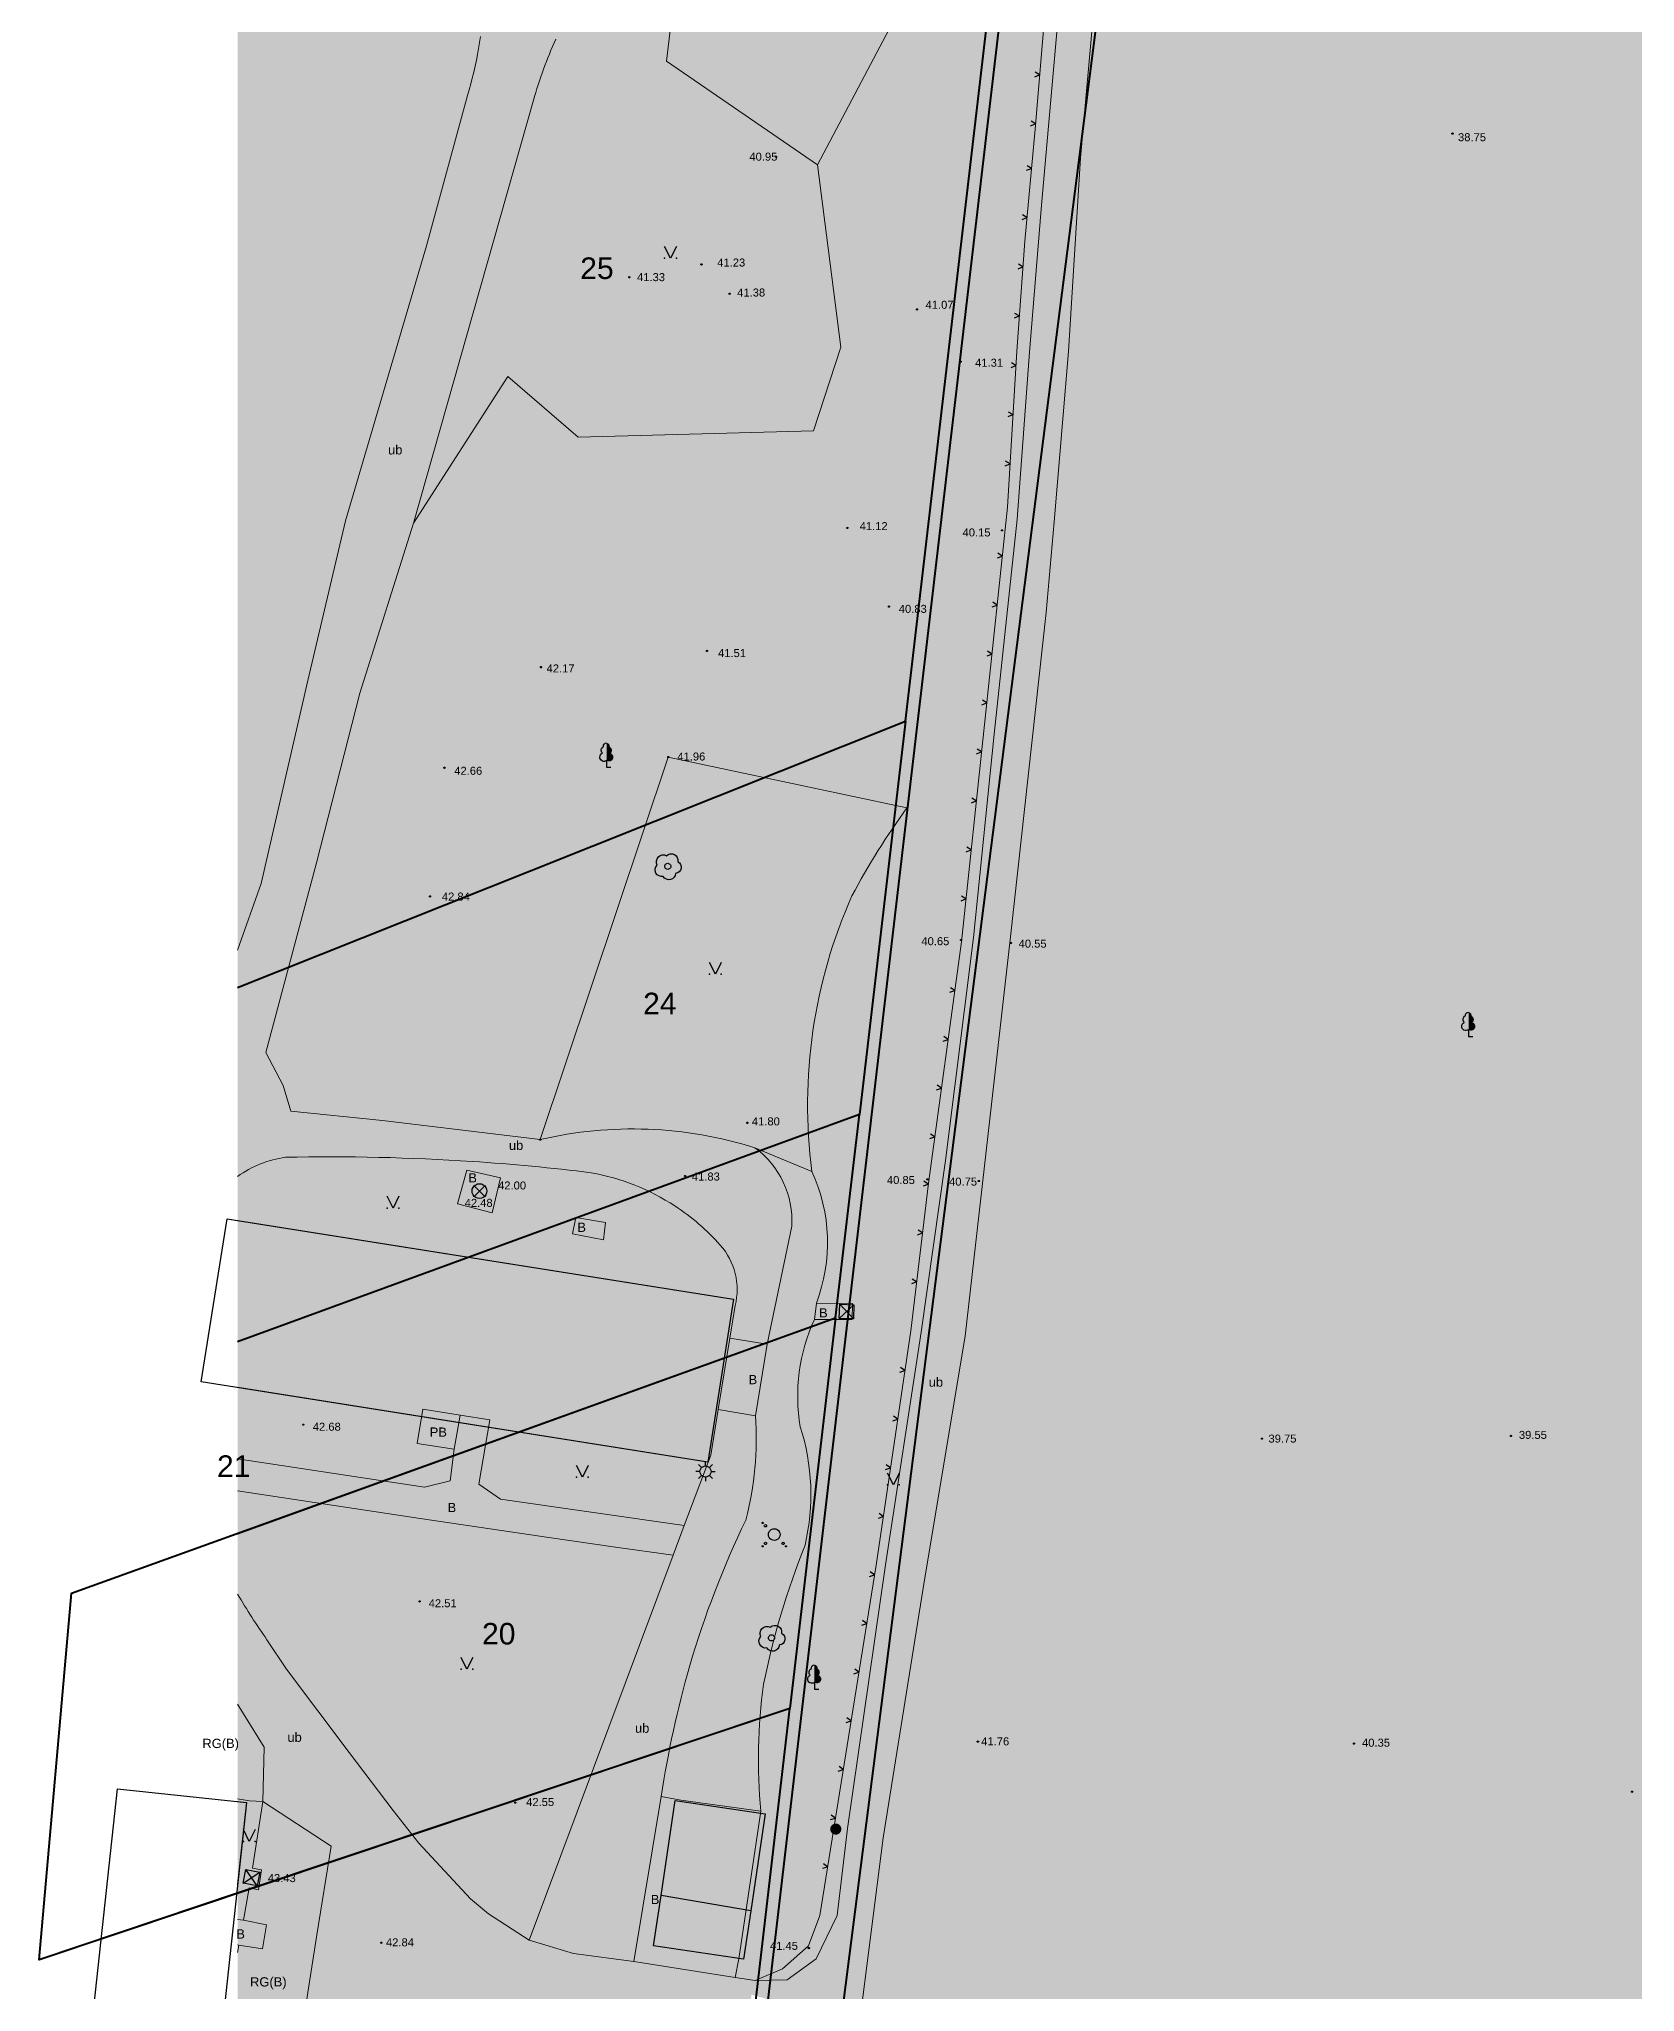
# Model space of a CAD drawing. Header units: metres. Extents: x 363857 to 365179, y 5807840 to 5809004.
# Drawn here: x 363983.9 to 364113.5, y 5808582.4 to 5808741 of the extents above; entities that cross this region are included whole.
import ezdxf

# ---------------------------------------------------------------- set-up
doc = ezdxf.new("R2010")
doc.units = ezdxf.units.M
doc.header["$LTSCALE"] = 0.5
doc.linetypes.add('LF11.26', pattern=[0])
doc.layers.get('0').update_dxf_attribs({"color": 1, "linetype": 'CONTINUOUS'})
for name, color, linetype in [('Flurstücksgrenze', 5, 'CONTINUOUS'), ('Stk.Befestigungsarten', 1, 'CONTINUOUS'), ('Stk.Beleuchtung', 1, 'CONTINUOUS'), ('Stk.Bäume', 1, 'CONTINUOUS'), ('Stk.Einfriedungen', 1, 'CONTINUOUS'), ('Stk.Gebäude', 202, 'CONTINUOUS'), ('Stk.Geländehöhen', 1, 'CONTINUOUS'), ('Stk.Grünflächen', 1, 'CONTINUOUS'), ('Stk.Topografie allgemein', 1, 'CONTINUOUS'), ('Stk.Ver- und Entsorgungsanlagen allgemein', 1, 'CONTINUOUS'), ('Stk.Waldflächen', 1, 'CONTINUOUS')]:
    doc.layers.add(name, color=color, linetype=linetype)
doc.styles.add('TA  11.0401.0000', font='Arial.ttf')

# ---------------------------------------------------------------- blocks, each defined once
blk = doc.blocks.new('S11..378')
at = {"color": 0, "lineweight": -2}
blk.add_lwpolyline([(-0.025, 0.05), (0, 0), (0.025, 0.05)], dxfattribs=at)
blk = doc.blocks.new('Geländehöhe')
at = {"color": 0, "lineweight": -2}
for points in [[(0.0087, -0.005, -0.5773503), (-0.0087, -0.005, -0.5773503), (0, 0.01, -0.5773503)], [(0.0043, -0.0025, -0.5773503), (-0.0043, -0.0025, -0.5773503), (0, 0.005, -0.5773503)]]:
    blk.add_lwpolyline(points, format="xyb", close=True, dxfattribs=at)
blk = doc.blocks.new('S11..150')
at = {"lineweight": -2}
blk.add_hatch(color=0, dxfattribs=at).paths.add_polyline_path([(0, 0.055), (0, 0.2), (0.0074, 0.199), (0.0142, 0.196), (0.0197, 0.191), (0.0236, 0.1846), (0.0254, 0.1774), (0.025, 0.17), (0.0326, 0.1648), (0.0386, 0.1578), (0.0426, 0.1495), (0.0442, 0.1404), (0.0435, 0.1312), (0.0403, 0.1225), (0.035, 0.115), (0.0434, 0.1099), (0.0501, 0.1026), (0.0545, 0.0938), (0.0562, 0.0841), (0.0552, 0.0743), (0.0515, 0.0652), (0.0454, 0.0575), (0.0373, 0.0517), (0.028, 0.0485), (0.0182, 0.048), (0.0086, 0.0502)], flags=0)
at = {"color": 0, "lineweight": -2}
blk.add_lwpolyline([(0, 0.055, -1.1324178), (-0.035, 0.115, -0.4985403), (-0.025, 0.17, -0.4807787), (0, 0.2)], format="xyb", dxfattribs=at)
blk.add_lwpolyline([(0, 0.055), (0, 0), (0.035, 0)], dxfattribs=at)
blk = doc.blocks.new('S11..60')
at = {"color": 0, "lineweight": -2}
for points in [[(0.165, 0.075, -0.7675055), (0.13, -0.115, -0.7475991), (-0.075, -0.165, -0.7388858), (-0.175, 0.02, -0.7315501), (-0.02, 0.175, -0.7388858)], [(0.0433, -0.025, -0.5773503), (-0.0433, -0.025, -0.5773503), (0, 0.05, -0.5773503)]]:
    blk.add_lwpolyline(points, format="xyb", close=True, dxfattribs=at)
blk = doc.blocks.new('S11..146', base_point=(0, 0.25))
at = {"color": 0, "lineweight": -2}
blk.add_lwpolyline([(0.05, 0.35), (0, 0.25), (-0.05, 0.35)], dxfattribs=at)
for p in [(-0.05, 0.25), (0.05, 0.25)]:
    blk.add_point(p, dxfattribs=at)
blk = doc.blocks.new('S11..124')
at = {"color": 0, "lineweight": -2}
for points in [[(-0.1, 0), (-0.175, 0)], [(-0.075, 0.075), (-0.125, 0.125)], [(0, 0.1), (0, 0.175)], [(0.075, 0.075), (0.125, 0.125)], [(0.1, 0), (0.175, 0)], [(-0.075, -0.075), (-0.125, -0.125)], [(0, -0.1), (0, -0.175)], [(0.075, -0.075), (0.125, -0.125)]]:
    blk.add_lwpolyline(points, dxfattribs=at)
blk.add_lwpolyline([(0.0866, -0.05, -0.5773503), (-0.0866, -0.05, -0.5773503), (0, 0.1, -0.5773503)], format="xyb", close=True, dxfattribs=at)
blk = doc.blocks.new('S11..37')
at = {"color": 0, "lineweight": -2}
for points in [[(-0.06, 0.06), (0.06, 0.06), (0.06, -0.06), (-0.06, -0.06), (-0.06, 0.06), (0.06, -0.06)], [(0.06, 0.06), (-0.06, -0.06)]]:
    blk.add_lwpolyline(points, dxfattribs=at)
blk = doc.blocks.new('S11..52')
at = {"lineweight": -2}
blk.add_hatch(color=0, dxfattribs=at).paths.add_polyline_path([(0.4, 0), (0.39, -0.089), (0.3604, -0.1736), (0.3127, -0.2494), (0.2494, -0.3127), (0.1736, -0.3604), (0.089, -0.39), (0, -0.4), (-0.089, -0.39), (-0.1736, -0.3604), (-0.2494, -0.3127), (-0.3127, -0.2494), (-0.3604, -0.1736), (-0.39, -0.089), (-0.4, 0), (-0.39, 0.089), (-0.3604, 0.1736), (-0.3127, 0.2494), (-0.2494, 0.3127), (-0.1736, 0.3604), (-0.089, 0.39), (0, 0.4), (0.089, 0.39), (0.1736, 0.3604), (0.2494, 0.3127), (0.3127, 0.2494), (0.3604, 0.1736), (0.39, 0.089)], flags=0)
blk = doc.blocks.new('S11..36')
at = {"color": 0, "lineweight": -2}
blk.add_lwpolyline([(0.065, -0.0375, -0.5773503), (-0.065, -0.0375, -0.5773503), (0, 0.075, -0.5773503)], format="xyb", close=True, dxfattribs=at)
for points in [[(-0.05, 0.05), (0, 0), (-0.05, -0.05)], [(0.05, -0.05), (0, 0), (0.05, 0.05)]]:
    blk.add_lwpolyline(points, dxfattribs=at)
blk = doc.blocks.new('S11..147', base_point=(0, 0.3))
at = {"color": 0, "lineweight": -2}
for points in [[(-0.0957, 0.3975, -0.5773503), (-0.1043, 0.3975, -0.5773503), (-0.1, 0.405, -0.5773503)], [(-0.0663, 0.37, -0.5773503), (-0.0837, 0.37, -0.5773503), (-0.075, 0.385, -0.5773503)], [(0.0433, 0.275, -0.5773503), (-0.0433, 0.275, -0.5773503), (0, 0.35, -0.5773503)], [(-0.0957, 0.1975, -0.5773503), (-0.1043, 0.1975, -0.5773503), (-0.1, 0.205, -0.5773503)], [(-0.0663, 0.22, -0.5773503), (-0.0837, 0.22, -0.5773503), (-0.075, 0.235, -0.5773503)], [(0.0837, 0.22, -0.5773503), (0.0663, 0.22, -0.5773503), (0.075, 0.235, -0.5773503)], [(0.1043, 0.1975, -0.5773503), (0.0957, 0.1975, -0.5773503), (0.1, 0.205, -0.5773503)]]:
    blk.add_lwpolyline(points, format="xyb", close=True, dxfattribs=at)

msp = doc.modelspace()

# ---------------------------------------------------------------- hatches: boundary and pattern name
at = {"layer": 'Stk.Befestigungsarten', "lineweight": 18, "true_color": 0xdcbe9c}
for points in [[(364075.4148, 5808807.9823), (364073.227, 5808784.5757), (364072.6825, 5808779.4977), (364070.4178, 5808752.8207), (364068.4763, 5808731.3653), (364067.4911, 5808715.6271), (364064.3403, 5808715.5726), (364065.3176, 5808727.5154), (364067.4404, 5808751.4341), (364068.4225, 5808763.2497), (364069.9261, 5808780.4612), (364071.0489, 5808793.2658), (364072.3453, 5808808.825), (364074.6472, 5808830.544), (364074.5502, 5808833.0734), (364073.6181, 5808839.3271), (364075.9393, 5808837.4832, -0.00482747), (364076.1328, 5808835.703, -0.00852038), (364076.1736, 5808832.5429, 0.06391921), (364076.6127, 5808830.191, 0.21766112), (364083.3215, 5808826.6858), (364083.6059, 5808824.2568, -0.08436922), (364080.0343, 5808824.2152, 0.5032166), (364076.0944, 5808820.939)], [(364015.3477, 5808724.2066), (364018.6666, 5808736.4205, 0.10477327), (364019.7912, 5808748.5874), (364018.5676, 5808762.739), (364023.1668, 5808764.6754), (364024.3735, 5808758.0212, -0.10985754), (364026.2512, 5808754.5651, -0.05779912), (364027.2748, 5808745.9832, -0.06405158), (364025.8534, 5808741.0061, 0.03637276), (364024.0268, 5808736.0308), (364014.2808, 5808701.6907), (364009.9376, 5808687.8693), (364006.3975, 5808674.0866), (364002.2941, 5808658.6913), (364000, 5808657.4514), (364000, 5808667.0144), (364001.903, 5808672.4081), (364005.7178, 5808688.9021), (364008.762, 5808701.8749)], [(364064.3403, 5808715.5726), (364067.4911, 5808715.6271), (364066.3443, 5808701.7923), (364065.6749, 5808694.4278), (364062.7779, 5808668.0805), (364059.0985, 5808635.6477), (364055.8049, 5808615.872), (364052.4546, 5808594.9019), (364050.4528, 5808579.1971, 0.01976204), (364047.1924, 5808580.5863), (364041.7497, 5808582.1721), (364042.054, 5808583.3072), (364044.6504, 5808583.3735), (364046.9893, 5808585.0705), (364048.7104, 5808588.5903), (364049.5445, 5808595.6641), (364052.6304, 5808617.0905), (364055.5204, 5808635.9653), (364057.5071, 5808649.9284), (364059.7852, 5808668.0371), (364061.469, 5808684.5484), (364063.319, 5808702.0019)], [(364011.7762, 5808653.1763), (364024.5775, 5808651.6162, -0.13442152), (364042.0251, 5808650.9587, -0.25464163), (364045.0205, 5808644.5844), (364043.0189, 5808635.0075), (364039.9912, 5808635.4998), (364040.4215, 5808638.1463, 0.24716695), (364039.2169, 5808643.0433, 0.0666202), (364035.5257, 5808646.2275, 0.1004527), (364028.7335, 5808648.928, 0.01399545), (364019.0574, 5808649.8411, 0.02185118), (364003.891, 5808650.1807), (364004.3142, 5808653.9395)], [(364039.0461, 5808629.6877), (364042.0761, 5808629.195, -0.08207532), (364041.2859, 5808620.7185, 0.04097934), (364036.7344, 5808608.895, 0.03307361), (364034.4208, 5808598.2623), (364032.1862, 5808584.8567), (364027.3003, 5808585.5128), (364023.6988, 5808586.59), (364035.3788, 5808617.8658), (364036.2668, 5808620.2625), (364038.4462, 5808625.9976)]]:
    msp.add_hatch(color=31, dxfattribs=at).paths.add_polyline_path(points, flags=0)
h = msp.add_hatch(color=31, dxfattribs=at)
h.paths.add_polyline_path([(364004.3142, 5808653.9395), (364003.891, 5808650.1807, 0.1248277), (364000, 5808648.6267), (364000, 5808657.4514), (364002.2941, 5808658.6913), (364003.691, 5808656.0156)], flags=0)
h.paths.add_polyline_path([(364000, 5808614.7088, 0.02176529), (364002.3863, 5808611.0006), (364003.9786, 5808608.5981), (364009.0533, 5808601.8372), (364012.6492, 5808597.1291), (364014.7126, 5808594.4808), (364018.9329, 5808589.9428), (364020.3889, 5808588.7397), (364023.6988, 5808586.59), (364027.3003, 5808585.5128), (364032.1862, 5808584.8567), (364040.4342, 5808583.5756), (364042.054, 5808583.3072), (364041.7497, 5808582.1721), (364041.2546, 5808578.2242), (364023.1626, 5808581.3409), (364010.0948, 5808579.5171), (364005.1556, 5808578.7916), (364006.4489, 5808587.0231), (364007.6065, 5808594.2255), (364002.0612, 5808597.8449), (364002.1615, 5808602.2605), (364000, 5808605.7693)], flags=0)
at = {"layer": 'Stk.Befestigungsarten', "lineweight": 18, "true_color": 0xcccccc}
for points in [[(364018.6355, 5808649.1282), (364021.3599, 5808648.5177), (364020.6751, 5808645.6654), (364017.8652, 5808646.4074)], [(364027.1988, 5808643.9676), (364027.4646, 5808645.2854), (364029.8924, 5808644.8834), (364029.7275, 5808643.4884)], [(364049.9245, 5808637.0162), (364046.8551, 5808637.0046), (364047.0201, 5808638.3275), (364049.9567, 5808638.2967)], [(364042.0761, 5808629.195), (364039.0461, 5808629.6877), (364039.9912, 5808635.4998), (364043.0189, 5808635.0075)], [(364020.5045, 5808628.8552), (364019.5932, 5808623.6315), (364021.3491, 5808622.4219), (364036.2668, 5808620.2625), (364035.3788, 5808617.8658), (364030.6971, 5808618.5225), (364025.2725, 5808619.2871), (364014.8401, 5808620.833), (364000, 5808623.0914), (364000, 5808625.6957), (364015.1863, 5808623.3882), (364017.2633, 5808623.9104), (364017.5901, 5808626.4794), (364018.0727, 5808629.2425)], [(364032.1862, 5808584.8567), (364034.4208, 5808598.2623), (364036.0185, 5808597.9648), (364042.5094, 5808597.0699), (364040.7277, 5808585.0774), (364040.4342, 5808583.5756)], [(364000.4653, 5808588.2071), (364002.3599, 5808587.8302), (364002.0197, 5808585.8791), (364000.0937, 5808586.1983), (364000, 5808586.2133), (364000, 5808588.2817)]]:
    msp.add_hatch(color=254, dxfattribs=at).paths.add_polyline_path(points, flags=0)
at = {"layer": 'Stk.Befestigungsarten', "lineweight": 18, "true_color": 0xcdcfbc}
for points in [[(364017.5901, 5808626.4794), (364014.5917, 5808626.9241), (364015.0396, 5808629.7256), (364018.0727, 5808629.2425)], [(364000, 5808605.7693), (364002.1615, 5808602.2605), (364002.0612, 5808597.8449), (364000.9542, 5808597.9079), (364000, 5808598.0698)], [(364000, 5808585.5852), (364000.0937, 5808586.1983), (364002.0197, 5808585.8791), (364002.3599, 5808587.8302), (364000.4653, 5808588.2071), (364000.9288, 5808590.8375), (364001.7102, 5808590.691), (364001.9369, 5808592.2956), (364001.2146, 5808592.4437), (364002.0612, 5808597.8449), (364007.6065, 5808594.2255), (364006.4489, 5808587.0231), (364005.1556, 5808578.7916), (364004.5233, 5808575.3957), (364000, 5808576.1134)]]:
    msp.add_hatch(color=9, dxfattribs=at).paths.add_polyline_path(points, flags=0)
at = {"layer": 'Stk.Gebäude', "lineweight": 18, "true_color": 0xffffff}
for points in [[(364000, 5808645.0551), (364040.3, 5808638.66), (364038.2, 5808625.41), (364000, 5808631.4719)], [(364000.72, 5808597.77), (364000, 5808591.1355), (364000, 5808597.847)], [(364034.41, 5808590.21), (364035.56, 5808597.95), (364042.87, 5808596.86), (364041.69, 5808588.98)], [(364034.41, 5808590.21), (364041.69, 5808588.98), (364041.1, 5808585.06), (364033.8, 5808586.14)]]:
    msp.add_hatch(color=7, dxfattribs=at).paths.add_polyline_path(points, flags=0)
at = {"layer": 'Stk.Gebäude', "lineweight": 18, "true_color": 0xcccccc}
for points in [[(364000, 5808645.0551), (364040.3, 5808638.66), (364038.2, 5808625.41), (364000, 5808631.4719)], [(364034.41, 5808590.21), (364035.56, 5808597.95), (364042.87, 5808596.86), (364041.69, 5808588.98)]]:
    msp.add_hatch(color=254, dxfattribs=at).paths.add_polyline_path(points, flags=0)
at = {"layer": 'Stk.Gebäude', "lineweight": 18}
for points in [[(364000.72, 5808597.77), (364000, 5808591.1355), (364000, 5808597.847)], [(364034.41, 5808590.21), (364041.69, 5808588.98), (364041.1, 5808585.06), (364033.8, 5808586.14)]]:
    msp.add_hatch(color=11, dxfattribs=at).paths.add_polyline_path(points, flags=0)
at = {"layer": 'Stk.Grünflächen', "lineweight": 18, "true_color": 0xe0ffd9}
for points in [[(364046.7944, 5808709.1912), (364027.6583, 5808708.683), (364021.9618, 5808713.5995), (364014.2808, 5808701.6907), (364024.0268, 5808736.0308, -0.03637276), (364025.8534, 5808741.0061, 0.06405158), (364027.2748, 5808745.9832, 0.05779912), (364026.2512, 5808754.5651, 0.10985754), (364024.3735, 5808758.0212), (364023.1668, 5808764.6754), (364020.8426, 5808774.8502), (364018.0774, 5808785.1554), (364015.8497, 5808792.5224), (364012.9913, 5808808.0267), (364012.0999, 5808814.1766), (364010.0589, 5808829.9922), (364012.0278, 5808830.2516), (364013.5955, 5808820.0732), (364021.0866, 5808810.8055), (364015.2158, 5808810.0547), (364017.8365, 5808792.4399), (364023.8514, 5808793.3109), (364035.5921, 5808745.5998), (364034.8376, 5808739.2122), (364047.112, 5808730.7955), (364049.0033, 5808715.9758)], [(364070.7374, 5808804.7796), (364067.7395, 5808811.0638), (364065.7464, 5808813.8852), (364068.7805, 5808812.142), (364071.4488, 5808817.3845), (364068.3692, 5808819.0466), (364071.9304, 5808819.6002), (364072.8223, 5808829.4183), (364074.6472, 5808830.544), (364072.3453, 5808808.825), (364071.0489, 5808793.2658), (364069.9261, 5808780.4612), (364068.4225, 5808763.2497), (364067.4404, 5808751.4341), (364065.3176, 5808727.5154), (364064.3403, 5808715.5726), (364063.2964, 5808715.6528), (364063.9532, 5808724.581), (364064.7826, 5808733.6997), (364069.2554, 5808785.9217)], [(364043.5626, 5808749.5406), (364056.5145, 5808760.1147), (364058.7075, 5808759.9626), (364060.7698, 5808759.939), (364057.989, 5808751.4301), (364047.112, 5808730.7955), (364034.8376, 5808739.2122), (364035.5921, 5808745.5998)], [(364063.2964, 5808715.6528), (364064.3403, 5808715.5726), (364063.319, 5808702.0019), (364061.469, 5808684.5484), (364059.7852, 5808668.0371), (364057.5071, 5808649.9284), (364055.5204, 5808635.9653), (364052.6304, 5808617.0905), (364049.5445, 5808595.6641), (364048.7104, 5808588.5903), (364046.9893, 5808585.0705), (364044.6504, 5808583.3735), (364042.054, 5808583.3072), (364044.2741, 5808584.2637), (364046.387, 5808586.1322), (364047.2954, 5808588.612), (364051.869, 5808617.043), (364054.6862, 5808636.092), (364056.1195, 5808648.0847), (364058.7972, 5808667.6838), (364062.5435, 5808702.9912)], [(364054.3782, 5808678.5624, 0.03414151), (364049.9072, 5808671.4234, 0.13725859), (364046.6534, 5808649.0405), (364042.0251, 5808650.9587, 0.13442152), (364024.5775, 5808651.6162), (364034.9854, 5808682.6917)], [(364046.6534, 5808649.0405, -0.20141051), (364047.0201, 5808638.3275), (364046.8551, 5808637.0046, 0.15066481), (364045.7097, 5808628.2866, -0.1361457), (364046.0967, 5808618.6896, 0.04415684), (364042.7253, 5808607.3784, 0.0575794), (364042.5094, 5808597.0699), (364036.0185, 5808597.9648), (364034.4208, 5808598.2623, -0.03307361), (364036.7344, 5808608.895, -0.04097934), (364041.2859, 5808620.7185, 0.08207532), (364042.0761, 5808629.195), (364043.0189, 5808635.0075), (364045.0205, 5808644.5844, 0.25464163), (364042.0251, 5808650.9587)], [(364019.0574, 5808649.8411, -0.01399545), (364028.7335, 5808648.928, -0.1004527), (364035.5257, 5808646.2275, -0.0666202), (364039.2169, 5808643.0433, -0.24716695), (364040.4215, 5808638.1463), (364039.9912, 5808635.4998), (364039.0461, 5808629.6877), (364038.4462, 5808625.9976), (364036.2668, 5808620.2625), (364021.3491, 5808622.4219), (364019.5932, 5808623.6315), (364020.5045, 5808628.8552), (364018.0727, 5808629.2425), (364015.0396, 5808629.7256), (364029.7275, 5808643.4884), (364029.8924, 5808644.8834), (364027.4646, 5808645.2854), (364020.6751, 5808645.6654), (364021.3599, 5808648.5177), (364018.6355, 5808649.1282)]]:
    msp.add_hatch(color=254, dxfattribs=at).paths.add_polyline_path(points, flags=0)
h = msp.add_hatch(color=254, dxfattribs=at)
h.paths.add_polyline_path([(364000, 5808648.6267, -0.1248277), (364003.891, 5808650.1807, -0.02185118), (364019.0574, 5808649.8411), (364018.6355, 5808649.1282), (364017.8652, 5808646.4074), (364020.6751, 5808645.6654), (364027.4646, 5808645.2854), (364027.1988, 5808643.9676), (364029.7275, 5808643.4884), (364015.0396, 5808629.7256), (364014.5917, 5808626.9241), (364017.5901, 5808626.4794), (364017.2633, 5808623.9104), (364015.1863, 5808623.3882), (364000, 5808625.6957)], flags=0)
h.paths.add_polyline_path([(364000, 5808623.0914), (364014.8401, 5808620.833), (364025.2725, 5808619.2871), (364030.6971, 5808618.5225), (364035.3788, 5808617.8658), (364023.6988, 5808586.59), (364020.3889, 5808588.7397), (364018.9329, 5808589.9428), (364014.7126, 5808594.4808), (364012.6492, 5808597.1291), (364009.0533, 5808601.8372), (364003.9786, 5808608.5981), (364002.3863, 5808611.0006, -0.02176529), (364000, 5808614.7088)], flags=0)
h = msp.add_hatch(color=254, dxfattribs=at)
h.paths.add_polyline_path([(364000, 5808598.0698), (364000.9542, 5808597.9079), (364002.0612, 5808597.8449), (364001.2146, 5808592.4437), (364001.9369, 5808592.2956), (364001.7102, 5808590.691), (364000.9288, 5808590.8375), (364000.4653, 5808588.2071), (364000, 5808588.2817)], flags=0)
h.paths.add_polyline_path([(364000, 5808586.2133), (364000.0937, 5808586.1983), (364000, 5808585.5852)], flags=0)
at = {"layer": 'Stk.Waldflächen', "lineweight": 18, "true_color": 0xb3ff7f}
for points in [[(364075.4148, 5808807.9823), (364076.0944, 5808820.939, -0.5032166), (364080.0343, 5808824.2152, 0.08436922), (364083.6059, 5808824.2568), (364101.9754, 5808826.395, -0.06482827), (364109.0601, 5808826.1194, -0.16604589), (364115.1757, 5808822.5233, -0.01295302), (364117.4737, 5808819.6958, -0.19680944), (364118.1102, 5808818.3769), (364118.7045, 5808814.9132), (364121.1629, 5808794.3902), (364123.088, 5808777.2272, -0.03940271), (364123.7607, 5808764.1334, -0.07138289), (364121.6191, 5808751.2237, 0.05036897), (364121.521, 5808731.3312, 0.01520338), (364123.0182, 5808717.8736, -0.00465305), (364125.6332, 5808698.5072), (364126.9077, 5808688.7525), (364067.4911, 5808715.6271), (364068.4763, 5808731.3653), (364070.4178, 5808752.8207), (364072.6825, 5808779.4977), (364073.227, 5808784.5757)], [(364070.7374, 5808804.7796), (364069.2554, 5808785.9217), (364064.7826, 5808733.6997), (364047.112, 5808730.7955), (364057.989, 5808751.4301), (364060.7698, 5808759.939), (364065.7464, 5808813.8852), (364067.7395, 5808811.0638)], [(364000, 5808752.954), (364018.5676, 5808762.739), (364019.7912, 5808748.5874, -0.10477327), (364018.6666, 5808736.4205), (364015.3477, 5808724.2066), (364008.762, 5808701.8749), (364005.7178, 5808688.9021), (364001.903, 5808672.4081), (364000, 5808667.0144)], [(364063.2964, 5808715.6528), (364062.5435, 5808702.9912), (364058.7972, 5808667.6838), (364056.1195, 5808648.0847), (364054.6862, 5808636.092), (364051.869, 5808617.043), (364047.2954, 5808588.612), (364046.387, 5808586.1322), (364044.2741, 5808584.2637), (364042.054, 5808583.3072), (364040.4342, 5808583.5756), (364040.7277, 5808585.0774), (364042.5094, 5808597.0699, -0.0575794), (364042.7253, 5808607.3784, -0.04415684), (364046.0967, 5808618.6896, 0.1361457), (364045.7097, 5808628.2866, -0.15066481), (364046.8551, 5808637.0046), (364049.9245, 5808637.0162), (364049.9567, 5808638.2967), (364047.0201, 5808638.3275, 0.20141051), (364046.6534, 5808649.0405, -0.13725859), (364049.9072, 5808671.4234, -0.03414151), (364054.3782, 5808678.5624), (364034.9854, 5808682.6917), (364046.7944, 5808709.1912), (364049.0033, 5808715.9758), (364047.112, 5808730.7955), (364064.7826, 5808733.6997), (364063.9532, 5808724.581)], [(364065.6749, 5808694.4278), (364066.3443, 5808701.7923), (364067.4911, 5808715.6271), (364126.9077, 5808688.7525, 0.00498117), (364130.2468, 5808659.4724), (364131.4927, 5808639.4923, 0.05613117), (364132.3789, 5808631.4792, 0.076147), (364138.5262, 5808615.1492, 0.00381063), (364141.1396, 5808610.7158, -0.10033572), (364142.8872, 5808604.8137, -0.04004263), (364142.8281, 5808598.3876), (364143.0468, 5808578.0429), (364143.1056, 5808568.1222), (364051.4056, 5808562.6462), (364053.0165, 5808565.3911, 0.0635522), (364054.1338, 5808567.9113, 0.04528895), (364054.7756, 5808571.0537, 0.0402556), (364054.6998, 5808573.3512, 0.09100285), (364054.1321, 5808575.1729, 0.07998932), (364052.3271, 5808577.8515, 0.02968051), (364050.4528, 5808579.1971), (364052.4546, 5808594.9019), (364055.8049, 5808615.872), (364059.0985, 5808635.6477), (364062.7779, 5808668.0805)], [(364014.2808, 5808701.6907), (364021.9618, 5808713.5995), (364027.6583, 5808708.683), (364046.7944, 5808709.1912), (364034.9854, 5808682.6917), (364024.5775, 5808651.6162), (364011.7762, 5808653.1763), (364004.3142, 5808653.9395), (364003.691, 5808656.0156), (364002.2941, 5808658.6913), (364006.3975, 5808674.0866), (364009.9376, 5808687.8693)]]:
    msp.add_hatch(color=71, dxfattribs=at).paths.add_polyline_path(points, flags=0)

# ---------------------------------------------------------------- linework, layer by layer
at = {"layer": 'Flurstücksgrenze', "color": 7, "linetype": 'Continuous', "lineweight": 40}
for p, q in [((364054.256, 5808685.605), (364065.39, 5808780.749)), ((364048.583, 5808637.129), (364050.518, 5808653.661)), ((364041.205, 5808574.082), (364044.872, 5808605.415))]:
    msp.add_line(p, q, dxfattribs=at)
for points in [[(364000, 5808968.5981), (364059.479, 5808865.362), (364080.717, 5808827.973), (364035.624, 5808475.391), (364037.297, 5808446.613), (364031.852, 5808428.179), (364028.273, 5808418.233), (364000, 5808330.4374)], [(364000, 5808356.9377), (364026.733, 5808441.814), (364071.745, 5808826.454), (364055.054, 5808856.428), (364016.3, 5808926.023), (364000, 5808952.793)], [(364000, 5808663.9703), (364023.701, 5808673.421), (364054.256, 5808685.605), (364050.518, 5808653.661), (364000, 5808635.1799)], [(364000, 5808590.4042), (363983.869, 5808585.008), (363986.499, 5808614.769), (364048.583, 5808637.129), (364044.872, 5808605.415), (363983.869, 5808585.008)], [(364000, 5808619.6315), (364048.583, 5808637.129), (364044.872, 5808605.415), (364000, 5808590.4042)]]:
    msp.add_lwpolyline(points, dxfattribs=at)
at = {"layer": 'Stk.Einfriedungen', "color": 7, "linetype": 'LF11.26', "lineweight": 18}
for p, q in [((364069.2554, 5808785.9217), (364064.7826, 5808733.6997)), ((364064.7826, 5808733.6997), (364063.9532, 5808724.581)), ((364063.9532, 5808724.581), (364063.2964, 5808715.6528)), ((364063.2964, 5808715.6528), (364062.5435, 5808702.9912)), ((364062.5435, 5808702.9912), (364058.7972, 5808667.6838)), ((364058.7972, 5808667.6838), (364056.1195, 5808648.0847)), ((364054.6862, 5808636.092, 40.963), (364056.1195, 5808648.0847)), ((364051.869, 5808617.043, 41.185), (364054.6862, 5808636.092, 40.963)), ((364047.2954, 5808588.612, 41.664), (364051.869, 5808617.043, 41.185)), ((364046.387, 5808586.1322, 41.751), (364047.2954, 5808588.612, 41.664)), ((364044.2741, 5808584.2637, 41.846), (364046.387, 5808586.1322, 41.751)), ((364042.054, 5808583.3072, 41.933), (364044.2741, 5808584.2637, 41.846))]:
    msp.add_line(p, q, dxfattribs=at)
at = {"layer": 'Stk.Gebäude', "color": 7, "linetype": 'Continuous', "lineweight": 25}
for p, q in [((364033.8, 5808586.14), (364034.41, 5808590.21)), ((364041.69, 5808588.98), (364041.1, 5808585.06)), ((364041.1, 5808585.06), (364033.8, 5808586.14))]:
    msp.add_line(p, q, dxfattribs=at)
for points in [[(363999.15, 5808645.19), (364040.3, 5808638.66), (364038.2, 5808625.41), (363997.05, 5808631.94), (363999.15, 5808645.19), (364000, 5808645.0551)], [(364000, 5808645.0551), (364040.3, 5808638.66), (364038.2, 5808625.41), (364000, 5808631.4719)], [(364000.72, 5808597.77), (363998.25, 5808575.01), (363987.79, 5808576.13), (363990.25, 5808598.89), (364000.72, 5808597.77), (364000, 5808591.1355)], [(364000, 5808597.847), (364000.72, 5808597.77), (363998.25, 5808575.01), (363987.79, 5808576.13), (363990.25, 5808598.89), (364000.72, 5808597.77)]]:
    msp.add_lwpolyline(points, dxfattribs=at)
msp.add_lwpolyline([(364034.41, 5808590.21), (364035.56, 5808597.95), (364042.87, 5808596.86), (364041.69, 5808588.98), (364034.41, 5808590.21)], close=True, dxfattribs=at)
at = {"layer": 'Stk.Topografie allgemein', "color": 7, "linetype": 'Continuous', "lineweight": 9}
for p, q in [((364070.4178, 5808752.8207), (364068.4763, 5808731.3653)), ((364067.4404, 5808751.4341), (364065.3176, 5808727.5154, 39.646)), ((364014.2808, 5808701.6907, 42.414), (364024.0268, 5808736.0308, 41.324)), ((364068.4763, 5808731.3653), (364067.4911, 5808715.6271)), ((364047.112, 5808730.7955, 41.044), (364049.0033, 5808715.9758, 41.386)), ((364065.3176, 5808727.5154, 39.646), (364064.3403, 5808715.5726)), ((364049.0033, 5808715.9758, 41.386), (364046.7944, 5808709.1912, 41.399)), ((364064.3403, 5808715.5726), (364063.319, 5808702.0019)), ((364067.4911, 5808715.6271), (364066.3443, 5808701.7923)), ((364021.9618, 5808713.5995, 41.934), (364014.2808, 5808701.6907, 42.414)), ((364027.6583, 5808708.683, 42.182), (364021.9618, 5808713.5995, 41.934)), ((364046.7944, 5808709.1912, 41.399), (364027.6583, 5808708.683, 42.182)), ((364009.9376, 5808687.8693, 43.018), (364014.2808, 5808701.6907, 42.414)), ((364063.319, 5808702.0019), (364061.469, 5808684.5484)), ((364066.3443, 5808701.7923), (364065.6749, 5808694.4278)), ((364065.6749, 5808694.4278), (364062.7779, 5808668.0805)), ((364006.3975, 5808674.0866, 43.001), (364009.9376, 5808687.8693, 43.018)), ((364061.469, 5808684.5484), (364059.7852, 5808668.0371)), ((364034.9854, 5808682.6917, 41.957), (364024.5775, 5808651.6162, 42)), ((364054.3782, 5808678.5624, 41.062), (364034.9854, 5808682.6917, 41.957)), ((364002.2941, 5808658.6913, 42.66), (364006.3975, 5808674.0866, 43.001)), ((364059.7852, 5808668.0371), (364057.5071, 5808649.9284)), ((364062.7779, 5808668.0805), (364059.0985, 5808635.6477, 40.89)), ((364003.691, 5808656.0156, 42.498), (364002.2941, 5808658.6913, 42.66)), ((364004.3142, 5808653.9395, 42.45), (364003.691, 5808656.0156, 42.498)), ((364011.7762, 5808653.1763, 42.236), (364004.3142, 5808653.9395, 42.45)), ((364024.5775, 5808651.6162, 42), (364011.7762, 5808653.1763, 42.236)), ((364042.0251, 5808650.9587, 41.666), (364046.6534, 5808649.0405, 41.634)), ((364057.5071, 5808649.9284), (364055.5204, 5808635.9653, 40.96)), ((364045.0205, 5808644.5844, 41.752), (364043.0189, 5808635.0075, 42.024)), ((364040.4215, 5808638.1463, 41.929), (364039.9912, 5808635.4998)), ((364052.6304, 5808617.0905, 41.17), (364055.5204, 5808635.9653, 40.96)), ((364059.0985, 5808635.6477, 40.89), (364055.8049, 5808615.872, 41.194)), ((364014.5917, 5808626.9241, 42.699), (364015.0396, 5808629.7256, 42.694)), ((364015.0396, 5808629.7256, 42.694), (364018.0727, 5808629.2425, 42.801)), ((364039.0461, 5808629.6877), (364038.4462, 5808625.9976, 42.143)), ((364017.5901, 5808626.4794, 42.747), (364014.5917, 5808626.9241, 42.699)), ((364036.2668, 5808620.2625, 42.079), (364038.4462, 5808625.9976, 42.143)), ((364023.6988, 5808586.59, 42.614), (364035.3788, 5808617.8658, 42.118)), ((364049.5445, 5808595.6641, 41.553), (364052.6304, 5808617.0905, 41.17)), ((364055.8049, 5808615.872, 41.194), (364052.4546, 5808594.9019, 41.644)), ((364002.3863, 5808611.0006, 42.917), (364003.9786, 5808608.5981, 42.914)), ((364003.9786, 5808608.5981, 42.914), (364009.0533, 5808601.8372, 42.872)), ((364002.1615, 5808602.2605, 42.993), (364000, 5808605.7693, 42.996)), ((364002.1615, 5808602.2605, 42.993), (364002.0612, 5808597.8449, 43.268)), ((364009.0533, 5808601.8372, 42.872), (364012.6492, 5808597.1291, 42.779)), ((364007.6065, 5808594.2255, 42.975), (364002.0612, 5808597.8449, 43.268)), ((364012.6492, 5808597.1291, 42.779), (364014.7126, 5808594.4808, 42.797)), ((364048.7104, 5808588.5903, 41.686), (364049.5445, 5808595.6641, 41.553)), ((364052.4546, 5808594.9019, 41.644), (364050.4528, 5808579.1971, 41.69)), ((364006.4489, 5808587.0231, 43.002), (364007.6065, 5808594.2255, 42.975)), ((364014.7126, 5808594.4808, 42.797), (364018.9329, 5808589.9428, 42.734)), ((364018.9329, 5808589.9428, 42.734), (364020.3889, 5808588.7397, 42.703)), ((364000.4653, 5808588.2071, 43.288), (364002.3599, 5808587.8302, 43.234)), ((364020.3889, 5808588.7397, 42.703), (364023.6988, 5808586.59, 42.614)), ((364046.9893, 5808585.0705, 41.68), (364048.7104, 5808588.5903, 41.686)), ((364002.3599, 5808587.8302, 43.234), (364002.0197, 5808585.8791, 43.244)), ((364005.1556, 5808578.7916, 43.055), (364006.4489, 5808587.0231, 43.002)), ((364023.6988, 5808586.59, 42.614), (364027.3003, 5808585.5128, 42.452)), ((364002.0197, 5808585.8791, 43.244), (364000.0937, 5808586.1983, 43.331)), ((364027.3003, 5808585.5128, 42.452), (364032.1862, 5808584.8567, 42.32)), ((364044.6504, 5808583.3735, 41.703), (364046.9893, 5808585.0705, 41.68)), ((364042.054, 5808583.3072, 41.933), (364044.6504, 5808583.3735, 41.703))]:
    msp.add_line(p, q, dxfattribs=at)
at = {"layer": 'Stk.Topografie allgemein', "color": 7, "linetype": 'Continuous', "lineweight": 18}
msp.add_line((364040.4342, 5808583.5756, 42.212), (364042.054, 5808583.3072, 41.933), dxfattribs=at)
at = {"layer": 'Stk.Topografie allgemein', "color": 7, "linetype": 'Continuous', "lineweight": 9}
msp.add_lwpolyline([(364042.0761, 5808629.195), (364039.0461, 5808629.6877), (364039.9912, 5808635.4998), (364043.0189, 5808635.0075), (364042.0761, 5808629.195)], close=True, dxfattribs=at)
for points in [[(364000, 5808598.0698), (364000.9542, 5808597.9079), (364002.0612, 5808597.8449), (364001.2146, 5808592.4437), (364001.9369, 5808592.2956), (364001.7102, 5808590.691), (364000.9288, 5808590.8375), (364000.4653, 5808588.2071), (364000, 5808588.2817)], [(364000, 5808586.2133), (364000.0937, 5808586.1983), (364000, 5808585.5852)]]:
    msp.add_lwpolyline(points, dxfattribs=at)
for points in [[(364043.5626, 5808749.5406, 39.996), (364056.5145, 5808760.1147, 40.037), (364058.7075, 5808759.9626, 40.078), (364060.7698, 5808759.939, 41.125), (364057.989, 5808751.4301, 40.161), (364047.112, 5808730.7955, 41.044), (364034.8376, 5808739.2122, 41.052), (364035.5921, 5808745.5998, 41.4), (364043.5626, 5808749.5406, 39.996)], [(364018.6355, 5808649.1282, 42.316), (364021.3599, 5808648.5177, 42.3), (364020.6751, 5808645.6654, 42.339), (364017.8652, 5808646.4074, 42.318), (364018.6355, 5808649.1282, 42.316)], [(364027.1988, 5808643.9676, 42.307), (364027.4646, 5808645.2854, 41.939), (364029.8924, 5808644.8834, 41.942), (364029.7275, 5808643.4884, 42.191), (364027.1988, 5808643.9676, 42.307)], [(364049.9245, 5808637.0162, 41.939), (364046.8551, 5808637.0046, 41.906), (364047.0201, 5808638.3275, 41.893), (364049.9567, 5808638.2967, 41.96), (364049.9245, 5808637.0162, 41.939)], [(364032.1862, 5808584.8567, 42.32), (364034.4208, 5808598.2623, 42.316), (364036.0185, 5808597.9648, 42.293), (364042.5094, 5808597.0699, 42.156), (364040.7277, 5808585.0774, 42.256), (364040.4342, 5808583.5756, 42.212), (364032.1862, 5808584.8567, 42.32)]]:
    msp.add_polyline3d(points, close=True, dxfattribs=at)
for points in [[(364019.7274, 5808741.2222, 41.352), (364019.6576, 5808740.7348, 41.3552), (364019.5797, 5808740.2487, 41.3584), (364019.4937, 5808739.764, 41.3616), (364019.3995, 5808739.2808, 41.3648), (364019.2973, 5808738.7992, 41.368), (364019.1871, 5808738.3194, 41.3712), (364019.0689, 5808737.8415, 41.3744), (364018.9427, 5808737.3656, 41.3776), (364018.8086, 5808736.8919, 41.3808), (364018.6666, 5808736.4205, 41.384), (364015.3477, 5808724.2066, 41.794), (364008.762, 5808701.8749, 42.594), (364005.7178, 5808688.9021, 43.057), (364001.903, 5808672.4081, 43.098), (364000, 5808667.0144, 42.997)], [(364000, 5808625.6957, 42.874), (364015.1863, 5808623.3882, 42.636), (364017.2633, 5808623.9104, 42.649), (364017.5901, 5808626.4794, 42.747), (364018.0727, 5808629.2425, 42.801), (364020.5045, 5808628.8552, 42.794)], [(364020.5045, 5808628.8552, 42.794), (364019.5932, 5808623.6315, 42.626), (364021.3491, 5808622.4219, 42.521), (364036.2668, 5808620.2625, 42.079), (364035.3788, 5808617.8658, 42.118), (364030.6971, 5808618.5225, 42.181), (364025.2725, 5808619.2871, 42.31), (364014.8401, 5808620.833, 42.586), (364000, 5808623.0914, 42.811)]]:
    msp.add_polyline3d(points, dxfattribs=at)
for centre, radius, start, end in [((364059.0915, 5808725.9803, 41.306), 36.4766, 155.673938, 164.006288), ((364104.3568, 5808642.2923, 41.075), 61.7526, 144.031174, 151.852793), ((364088.28, 5808654.4172, 41.361), 41.9724, 156.097856, 187.359861), ((364032.1006, 5808619.4244, 41.833), 33.0592, 72.530087, 103.153663), ((364005.0093, 5808641.7324, 42.433), 8.522, 97.540243, 126.001432), ((364007.5907, 5808476.5745, 42.204), 173.6456, 86.213707, 91.220832), ((364037.6705, 5808645.0214, 41.709), 7.363, 356.597129, 53.742213), ((364007.588, 5808476.5747, 42.017), 173.6456, 83.005505, 86.212816), ((364025.4766, 5808630.8444, 41.925), 18.3746, 56.845264, 79.790355), ((364034.0787, 5808643.2473, 41.764), 13.845, 339.185198, 24.735676), ((364025.4753, 5808630.8452, 41.918), 18.3746, 41.594581, 56.840278), ((364035.1687, 5808639.4508, 41.943), 5.4124, 346.05294, 41.586414), ((364060.4199, 5808630.7882, 41.801), 14.9214, 155.379127, 189.651185), ((364016.0357, 5808627.3475, 42.043), 26.1059, 345.290039, 4.05825), ((364028.6072, 5808622.7906, 42.276), 17.9639, 346.803396, 17.815023), ((364111.0199, 5808587.0863, 42.088), 77.4206, 154.252344, 163.638866), ((364108.326, 5808593.9836, 42.528), 66.9543, 158.346145, 168.459578), ((364043.7657, 5808640.2512, 42.907), 50.674, 210.268546, 215.255993), ((364115.8612, 5808586.1095, 42.238), 82.3421, 163.935622, 171.512774), ((364087.2267, 5808601.2899, 42.177), 44.916, 172.209342, 185.391013)]:
    msp.add_arc(centre, radius, start, end, dxfattribs=at)

# ---------------------------------------------------------------- block references
at = {"layer": 'Stk.Beleuchtung', "color": 7, "xscale": 4.5, "yscale": 4.5}
msp.add_blockref('S11..124', (364038.0114, 5808624.6608, 42.035), dxfattribs=at)
at = {"layer": 'Stk.Bäume', "color": 7, "xscale": 4.95, "yscale": 4.95}
for p in [(364034.944, 5808673.8131), (364043.373, 5808611.1469, 42.224)]:
    msp.add_blockref('S11..60', p, dxfattribs=at)
at = {"layer": 'Stk.Einfriedungen', "color": 7, "xscale": 7.5, "yscale": 7.5}
for p, rotation in [((364065.1592, 5808738.0968), 85.10499999999999), ((364064.8179, 5808734.1114), 85.10499999999999), ((364064.4913, 5808730.4974), 84.80300000000001), ((364064.129, 5808726.5139), 84.80300000000001), ((364063.8002, 5808722.5018), 85.79300000000002), ((364063.5068, 5808718.5126), 85.79300000000002), ((364063.2277, 5808714.4971), 86.597), ((364062.9902, 5808710.5042), 86.597), ((364062.7528, 5808706.5112), 86.597), ((364062.1214, 5808699.0135), 83.94299999999998), ((364061.6994, 5808695.0359), 83.94299999999998), ((364061.2773, 5808691.0582), 83.94299999999998), ((364060.8553, 5808687.0805), 83.94299999999998), ((364060.4332, 5808683.1028), 83.94299999999998), ((364060.0112, 5808679.1252), 83.94299999999998), ((364059.5891, 5808675.1475), 83.94299999999998), ((364059.1671, 5808671.1698), 83.94299999999998), ((364058.2557, 5808663.7206), 82.22), ((364057.7143, 5808659.7574), 82.22), ((364057.1728, 5808655.7942), 82.22), ((364056.6313, 5808651.8311), 82.22), ((364056.1102, 5808648.0072), 83.18499999999999), ((364055.6356, 5808644.0355), 83.18499999999999), ((364055.1609, 5808640.0637), 83.18499999999999), ((364054.2098, 5808632.8708, 41.001), 81.587), ((364053.6246, 5808628.9139, 41.047), 81.587), ((364053.0394, 5808624.9569, 41.093), 81.587), ((364052.4542, 5808621, 41.139), 81.587), ((364051.7425, 5808616.2566, 41.198), 80.861), ((364051.1072, 5808612.3074, 41.265), 80.861), ((364050.4719, 5808608.3581, 41.331), 80.861), ((364049.8366, 5808604.4089, 41.398), 80.861), ((364049.2013, 5808600.4597, 41.464), 80.861), ((364048.566, 5808596.5105, 41.531), 80.861), ((364047.9307, 5808592.5612, 41.597), 80.861)]:
    msp.add_blockref('S11..378', p, dxfattribs=dict(at, rotation=rotation))
at = {"layer": 'Stk.Geländehöhen', "color": 7, "xscale": 5, "yscale": 5}
for p in [(364098.697, 5808733.3298, 38.746), (364043.745, 5808731.4487, 40.948), (364031.8194, 5808721.6594, 41.332), (364037.6842, 5808722.7007, 41.229), (364039.9719, 5808720.3193, 41.379), (364055.2025, 5808719.0455, 41.07), (364058.7271, 5808714.8116, 41.308), (364049.5346, 5808701.2986, 41.115), (364062.1003, 5808701.1009, 40.146), (364052.9138, 5808694.9144, 40.829), (364038.1299, 5808691.3076, 41.509), (364024.6418, 5808689.9895, 42.171), (364016.797, 5808681.8229, 42.657), (364034.9854, 5808682.6917, 41.957), (364015.6336, 5808671.3707, 42.838), (364058.7714, 5808667.8338, 40.646), (364062.8315, 5808667.5851, 40.546), (364024.5775, 5808651.6162, 42), (364041.4123, 5808652.9826, 41.801), (364036.3533, 5808648.6617, 41.829), (364056.0435, 5808648.3887, 40.846), (364060.2173, 5808648.2568, 40.746), (364005.3408, 5808628.4649, 42.681), (364083.2185, 5808627.3258, 39.746), (364103.4434, 5808627.5511, 39.546), (364014.7899, 5808614.1059, 42.506), (364060.1381, 5808602.7259, 41.757), (364090.6929, 5808602.5603, 40.346), (364022.5566, 5808597.7623, 42.553), (364113.287, 5808598.6518, 38.546), (364011.6757, 5808586.3848, 42.845), (364046.409, 5808585.9541, 41.446)]:
    msp.add_blockref('Geländehöhe', p, dxfattribs=at)
at = {"layer": 'Stk.Grünflächen', "color": 7}
for name, p, xscale, yscale in [('S11..146', (364035.1699, 5808723.2112), 9.53, 9.53), ('S11..146', (364038.8209, 5808665.0509), 9.53, 9.53), ('S11..146', (364012.6306, 5808646.0601), 9.53, 9.53), ('S11..146', (364028.0154, 5808624.1885), 9.53, 9.53), ('S11..146', (364053.2762, 5808623.5811), 9.53, 9.53), ('S11..147', (364043.5973, 5808619.537), 9.5, 9.5), ('S11..146', (364018.6283, 5808608.5979), 9.53, 9.53), ('S11..146', (364000.9431, 5808594.6211), 9.53, 9.53)]:
    msp.add_blockref(name, p, dxfattribs=dict(at, xscale=xscale, yscale=yscale))
at = {"layer": 'Stk.Topografie allgemein', "color": 7, "xscale": 1.13, "yscale": 1.13}
msp.add_blockref('S11..52', (364048.5949, 5808595.6175, 41.537), dxfattribs=at)
at = {"layer": 'Stk.Ver- und Entsorgungsanlagen allgemein', "color": 7, "xscale": 8, "yscale": 8}
msp.add_blockref('S11..36', (364019.6489, 5808647.4351, 42.48), dxfattribs=at)
at = {"layer": 'Stk.Ver- und Entsorgungsanlagen allgemein', "color": 7, "xscale": 9.6, "yscale": 9.6}
for p, rotation in [((364049.4765, 5808637.6482, 41.976), 357.622), ((364001.1315, 5808591.6716, 43.427), 169.38)]:
    msp.add_blockref('S11..37', p, dxfattribs=dict(at, rotation=rotation))
at = {"layer": 'Stk.Waldflächen', "color": 7, "xscale": 9.85, "yscale": 9.85}
for p in [(364029.9777, 5808681.8624), (364100, 5808660), (364046.8658, 5808606.9874)]:
    msp.add_blockref('S11..150', p, dxfattribs=at)

# ---------------------------------------------------------------- texts
at = {"layer": 'Flurstücksgrenze', "color": 7, "lineweight": 35, "char_height": 1.75, "attachment_point": 7, "line_spacing_factor": 0.84, "style": 'TA  11.0401.0000'}
for s, insert in [('25', (364027.8335, 5808721.494)), ('24', (364032.9435, 5808661.798)), ('21', (363998.3235, 5808624.22)), ('20', (364019.8555, 5808610.586))]:
    msp.add_mtext(s, dxfattribs=dict(at, insert=insert))
at = {"layer": 'Stk.Befestigungsarten', "color": 7, "lineweight": 18, "char_height": 0.75, "attachment_point": 7, "line_spacing_factor": 0.84, "style": 'TA  11.0401.0000'}
for s, insert in [('ub', (364012.2226, 5808707.2565)), ('ub', (364022.0423, 5808650.7669)), ('B', (364018.7421, 5808648.1371)), ('B', (364027.6039, 5808644.122)), ('B', (364047.2398, 5808637.1714)), ('B', (364041.5143, 5808631.7504)), ('ub', (364056.1443, 5808631.537)), ('PB', (364015.6075, 5808627.4848)), ('B', (364017.0579, 5808621.3602)), ('ub', (364032.2844, 5808603.4307)), ('RG(B)', (363997.1395, 5808601.9742)), ('ub', (364004.0494, 5808602.6925)), ('B', (364033.5664, 5808589.5216)), ('B', (363999.8959, 5808586.7239)), ('RG(B)', (364001.0125, 5808582.6073))]:
    msp.add_mtext(s, dxfattribs=dict(at, insert=insert))
at = {"layer": 'Stk.Geländehöhen', "color": 7, "lineweight": 18, "char_height": 0.65, "attachment_point": 7, "line_spacing_factor": 0.84, "style": 'TA  11.0401.0000'}
for s, insert in [('38.75', (364099.15, 5808732.7)), ('40.95', (364041.579, 5808731.12)), ('41.23', (364038.9678, 5808722.5224)), ('41.33', (364032.4494, 5808721.3349)), ('41.38', (364040.5883, 5808720.0867)), ('41.07', (364055.8894, 5808719.0881)), ('41.31', (364059.9158, 5808714.3837)), ('41.12', (364050.5351, 5808701.1217)), ('40.15', (364058.895, 5808700.6)), ('40.83', (364053.7145, 5808694.3925)), ('41.51', (364039.0301, 5808690.8)), ('42.17', (364025.101, 5808689.5619)), ('42.66', (364017.6018, 5808681.2403)), ('41.96', (364035.7242, 5808682.3994)), ('42.84', (364016.5958, 5808671.0234)), ('40.65', (364055.55, 5808667.4)), ('40.55', (364063.45, 5808667.2)), ('41.80', (364041.7801, 5808652.763, 41.801)), ('41.83', (364036.9027, 5808648.2836, 41.829)), ('40.85', (364052.75, 5808648)), ('40.75', (364057.8007, 5808647.8719)), ('42.00', (364021.163, 5808647.5602, 42)), ('42.48', (364018.448, 5808646.1467, 42.48)), ('42.68', (364006.1072, 5808627.9619)), ('39.55', (364104.095, 5808627.3)), ('39.75', (364083.75, 5808627)), ('42.51', (364015.5237, 5808613.6274)), ('41.76', (364060.4126, 5808602.4091, 41.757)), ('40.35', (364091.35, 5808602.3)), ('42.55', (364023.4423, 5808597.48)), ('43.43', (364002.4526, 5808591.3038)), ('42.84', (364012.0526, 5808586.0857)), ('41.45', (364043.25, 5808585.8))]:
    msp.add_mtext(s, dxfattribs=dict(at, insert=insert))

doc.saveas('drawing.dxf')
